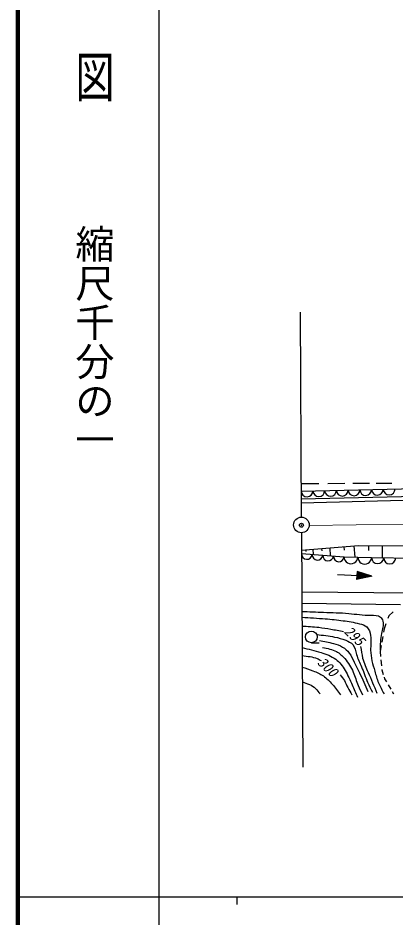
# Model space of a CAD drawing. Units: millimetres, scale not verified. Extents: x 40000 to 680000, y 20000 to 380000.
# Drawn here: x 40000 to 88226, y 202409 to 317430 of the extents above; entities that cross this region are included whole.
import ezdxf
from ezdxf.enums import TextEntityAlignment as Align

# ---------------------------------------------------------------- set-up
doc = ezdxf.new("R2010")
doc.units = ezdxf.units.MM
doc.header["$LTSCALE"] = 1000
doc.header["$PDMODE"] = 32
doc.header["$PDSIZE"] = 500
doc.linetypes.add('CHAIN', pattern=[18.5, 12, -1.5, 3.5, -1.5])
for name, color, linetype, lineweight in [('M-BGD', 7, 'Continuous', 25), ('M-BMK', 2, 'CHAIN', 13), ('M-BMK-SRVR', 3, 'Continuous', 25), ('M-TTL', 2, 'Continuous', 140), ('M-TTL-BAND', 7, 'Continuous', 25)]:
    doc.layers.add(name, color=color, linetype=linetype, lineweight=lineweight)
doc.layers.add('M-OTRS', color=6, linetype='Continuous')
doc.styles.add('@ＭＳ ゴシック', font='')
doc.styles.add('ＭＳ ゴシック', font='')
doc.styles.get('@ＭＳ ゴシック').set_extended_font_data('@MS Gothic')
doc.styles.get('ＭＳ ゴシック').set_extended_font_data('MS Gothic')

msp = doc.modelspace()

# ---------------------------------------------------------------- linework, layer by layer
at = {"layer": 'M-BGD'}
for p, q in [((76217, 257874), (78471, 257883)), ((79622, 257888), (81800, 257897)), ((82809, 257901), (84951, 257909)), ((85820, 257913), (87838, 257921)), ((76222, 256897), (97228, 257403)), ((76228, 255891), (107535, 256684)), ((76241, 255391), (107755, 256190)), ((76264, 249350), (83546, 249923)), ((79986, 248626), (79915, 249637)), ((81764, 249364), (81740, 249781)), ((83117, 248461), (83018, 249881)), ((83546, 249923), (97356, 249894)), ((84890, 249318), (84890, 249920)), ((86617, 248383), (86617, 249916)), ((76267, 248909), (81717, 248494)), ((76859, 249186), (76847, 249396)), ((77787, 248793), (77747, 249466)), ((78900, 249261), (78882, 249556)), ((81717, 248494), (85233, 248411)), ((85233, 248411), (99158, 248134)), ((80881, 246227), (85269, 246002)), ((83366, 246618), (83313, 245584)), ((83397, 246608), (83345, 245591)), ((85269, 246002), (83366, 246618)), ((83447, 246592), (83396, 245602)), ((83496, 246576), (83446, 245612)), ((83545, 246560), (83497, 245623)), ((83594, 246544), (83548, 245634)), ((83644, 246528), (83598, 245645)), ((83693, 246512), (83649, 245656)), ((83742, 246496), (83700, 245667)), ((83791, 246480), (83750, 245677)), ((83841, 246464), (83801, 245688)), ((83890, 246448), (83851, 245699)), ((83939, 246432), (83902, 245710)), ((83988, 246416), (83953, 245721)), ((84038, 246400), (84003, 245731)), ((84087, 246385), (84054, 245742)), ((84136, 246369), (84104, 245753)), ((84185, 246353), (84155, 245764)), ((84235, 246337), (84206, 245775)), ((84284, 246321), (84256, 245786)), ((84333, 246305), (84307, 245796)), ((84382, 246289), (84358, 245807)), ((84432, 246273), (84408, 245818)), ((84481, 246257), (84459, 245829)), ((84530, 246241), (84509, 245840)), ((84579, 246225), (84560, 245850)), ((84629, 246209), (84611, 245861)), ((84678, 246193), (84661, 245872)), ((84727, 246177), (84712, 245883)), ((84776, 246161), (84763, 245894)), ((84826, 246145), (84813, 245905)), ((85269, 246002), (83313, 245584)), ((84875, 246129), (84864, 245915)), ((84924, 246114), (84914, 245926)), ((84973, 246098), (84965, 245937)), ((85023, 246082), (85016, 245948)), ((85072, 246066), (85066, 245959)), ((85121, 246050), (85117, 245970)), ((85170, 246034), (85168, 245980)), ((85220, 246018), (85218, 245991)), ((90126, 243859), (76295, 243957)), ((76302, 242562), (88932, 242387)), ((87414, 240926), (87298, 240592)), ((87975, 241466), (87414, 240926)), ((86841, 239264), (86766, 238850)), ((87066, 239918), (86841, 239264)), ((86665, 238290), (86537, 237579)), ((77527, 237498), (78527, 237498)), ((86457, 237133), (86325, 236399)), ((86325, 236399), (86387, 235749)), ((86431, 235297), (86503, 234555)), ((86548, 234082), (86554, 234021)), ((86554, 234021), (86726, 233448)), ((86831, 233097), (86898, 232875)), ((86898, 232875), (87139, 232477)), ((87361, 232111), (87700, 231551)), ((87878, 231257), (88044, 230984))]:
    msp.add_line(p, q, dxfattribs=at)
msp.add_circle((77527, 238248), 750, dxfattribs=at)
for centre, radius, start, end in [((76972, 256915), 750, 181.38151, 1.38151), ((78473, 256951), 750, 181.38151, 1.38151), ((79973, 256987), 750, 181.38151, 1.38151), ((81474, 257023), 750, 181.38151, 1.38151), ((82974, 257059), 750, 181.38151, 1.38151), ((84474, 257096), 750, 181.38151, 1.38151), ((85975, 257132), 750, 181.38151, 1.38151), ((87475, 257168), 750, 181.38151, 1.38151), ((76948, 248857), 683, 175.64902, 355.64902), ((78311, 248753), 683, 175.64902, 355.64902), ((79673, 248649), 683, 175.64902, 355.64902), ((81036, 248546), 683, 175.64902, 355.64902), ((82596, 248473), 879, 178.64681, 358.64681), ((84354, 248432), 879, 178.64681, 358.64681), ((86007, 248396), 774, 178.86107, 358.86107), ((87554, 248365), 774, 178.86107, 358.86107)]:
    msp.add_arc(centre, radius, start, end, dxfattribs=at)
for points, knots in [([(76308, 241511), (77235, 241470), (78161, 241429), (79097, 241399), (80172, 241364), (81259, 241344), (82300, 241247), (83225, 241161), (84113, 241014), (85142, 241020), (85588, 241022), (86059, 241053), (86355, 240792), (86502, 240663), (86605, 240463), (86658, 240262), (86797, 239741), (86602, 239215), (86488, 238689), (86334, 237981), (86326, 237274), (86317, 236566)], [0, 0, 0, 0, 1, 1, 1, 2, 2, 2, 3, 3, 3, 4, 4, 4, 5, 5, 5, 6, 6, 6, 7, 7, 7, 7]), ([(76312, 240754), (77309, 240701), (78306, 240648), (79305, 240565), (80074, 240501), (80844, 240420), (81598, 240319), (82286, 240226), (82961, 240117), (83664, 239939), (84011, 239852), (84364, 239747), (84612, 239523), (84899, 239261), (85043, 238837), (85104, 238423), (85199, 237780), (85094, 237164), (85104, 236547), (85120, 235646), (85385, 234745), (85635, 233856), (85776, 233353), (85913, 232854), (86109, 232378), (86308, 231895), (86568, 231435), (86829, 230976)], [0, 0, 0, 0, 1, 1, 1, 2, 2, 2, 3, 3, 3, 4, 4, 4, 5, 5, 5, 6, 6, 6, 7, 7, 7, 8, 8, 8, 9, 9, 9, 9]), ([(76319, 239635), (77041, 239596), (77763, 239558), (78480, 239474), (78992, 239414), (79501, 239331), (80009, 239242), (80558, 239146), (81106, 239043), (81654, 238941)], [0, 0, 0, 0, 1, 1, 1, 2, 2, 2, 3, 3, 3, 3]), ([(78218, 238540), (78987, 238464), (79757, 238389), (80499, 238234), (80977, 238134), (81443, 238001), (81921, 237817), (82263, 237685), (82611, 237526), (82830, 237267), (83109, 236938), (83178, 236447), (83304, 235998), (83462, 235436), (83710, 234940), (83929, 234425), (84208, 233773), (84440, 233091), (84725, 232435), (84912, 232004), (85122, 231585), (85332, 231165)], [0, 0, 0, 0, 1, 1, 1, 2, 2, 2, 3, 3, 3, 4, 4, 4, 5, 5, 5, 6, 6, 6, 7, 7, 7, 7]), ([(78566, 237798), (79162, 237679), (79758, 237561), (80348, 237400), (80755, 237289), (81159, 237158), (81523, 236945), (81852, 236752), (82148, 236492), (82375, 236187), (82641, 235832), (82813, 235417), (83001, 235012), (83219, 234544), (83458, 234090), (83683, 233629), (84064, 232847), (84404, 232044), (84744, 231241)], [0, 0, 0, 0, 1, 1, 1, 2, 2, 2, 3, 3, 3, 4, 4, 4, 5, 5, 5, 6, 6, 6, 6]), ([(83832, 237018), (83896, 236518), (83961, 236018), (84087, 235535), (84251, 234906), (84519, 234305), (84782, 233705), (85168, 232823), (85542, 231943), (85917, 231063)], [0, 0, 0, 0, 1, 1, 1, 2, 2, 2, 3, 3, 3, 3]), ([(76334, 236885), (77142, 236688), (77949, 236490), (78760, 236243), (79426, 236041), (80094, 235805), (80636, 235395), (81132, 235021), (81522, 234501), (81844, 233956), (82197, 233359), (82469, 232733), (82744, 232106), (82973, 231583), (83206, 231060), (83438, 230538)], [0, 0, 0, 0, 1, 1, 1, 2, 2, 2, 3, 3, 3, 4, 4, 4, 5, 5, 5, 5]), ([(76340, 235859), (76682, 235818), (77025, 235778), (77368, 235720), (77668, 235670), (77969, 235606), (78248, 235489), (78432, 235411), (78607, 235311), (78781, 235210)], [0, 0, 0, 0, 1, 1, 1, 2, 2, 2, 3, 3, 3, 3]), ([(78966, 236886), (79587, 236776), (80208, 236666), (80739, 236372), (81138, 236151), (81486, 235826), (81793, 235472), (82243, 234953), (82603, 234371), (82872, 233750), (83116, 233189), (83285, 232596), (83515, 232028), (83682, 231617), (83881, 231219), (84080, 230821)], [0, 0, 0, 0, 1, 1, 1, 2, 2, 2, 3, 3, 3, 4, 4, 4, 5, 5, 5, 5]), ([(76348, 234393), (76810, 234235), (77271, 234078), (77732, 233905), (78198, 233730), (78663, 233539), (79069, 233262), (79497, 232970), (79860, 232583), (80200, 232183), (80569, 231747), (80911, 231297), (81253, 230846)], [0, 0, 0, 0, 1, 1, 1, 2, 2, 2, 3, 3, 3, 4, 4, 4, 4]), ([(76359, 232491), (76666, 232392), (76974, 232292), (77270, 232157), (77559, 232025), (77837, 231858), (78066, 231643), (78283, 231440), (78458, 231195), (78632, 230949)], [0, 0, 0, 0, 1, 1, 1, 2, 2, 2, 3, 3, 3, 3]), ([(81214, 233380), (81404, 233149), (81595, 232917), (81747, 232662), (81917, 232375), (82037, 232058), (82187, 231758), (82343, 231445), (82531, 231150), (82720, 230855)], [0, 0, 0, 0, 1, 1, 1, 2, 2, 2, 3, 3, 3, 3])]:
    msp.add_open_spline(points, degree=3, knots=knots, dxfattribs=at)
at = {"layer": 'M-BMK'}
msp.add_line((77249, 252488), (110049, 253029), dxfattribs=at)
at = {"layer": 'M-BMK-SRVR'}
for p, q in [((76094, 279789), (76241, 253587)), ((76252, 251564), (76420, 221573))]:
    msp.add_line(p, q, dxfattribs=at)
msp.add_circle((76253, 252571), 1000, dxfattribs=at)
at = {"layer": 'M-OTRS'}
msp.add_point((76253, 252534), dxfattribs=at)
at = {"layer": 'M-TTL'}
msp.add_line((40000, 380000), (40000, 20000), dxfattribs=at)
at = {"layer": 'M-TTL-BAND'}
for p, q in [((58000, 370000), (58000, 20000)), ((40000, 205000), (579000, 205000)), ((68000, 205000), (68000, 204000))]:
    msp.add_line(p, q, dxfattribs=at)

# ---------------------------------------------------------------- texts
at = {"layer": 'M-BGD', "style": 'ＭＳ ゴシック', "oblique": 15}
for s, p in [('295', (82049, 239325)), ('300', (78630, 235345))]:
    msp.add_text(s, height=1320, rotation=316.888, dxfattribs=at).set_placement(p, align=Align.MIDDLE_LEFT)
at = {"layer": 'M-TTL-BAND', "style": '@ＭＳ ゴシック', "width": 1.4}
msp.add_text('平  面  図', height=3666, rotation=270, dxfattribs=at).set_placement((49777, 306475), align=Align.MIDDLE_RIGHT)
at = {"layer": 'M-TTL-BAND', "style": '@ＭＳ ゴシック'}
msp.add_text('縮尺千分の一', height=3666, rotation=270, dxfattribs=at).set_placement((49777, 261030), align=Align.MIDDLE_RIGHT)

doc.saveas('drawing.dxf')
